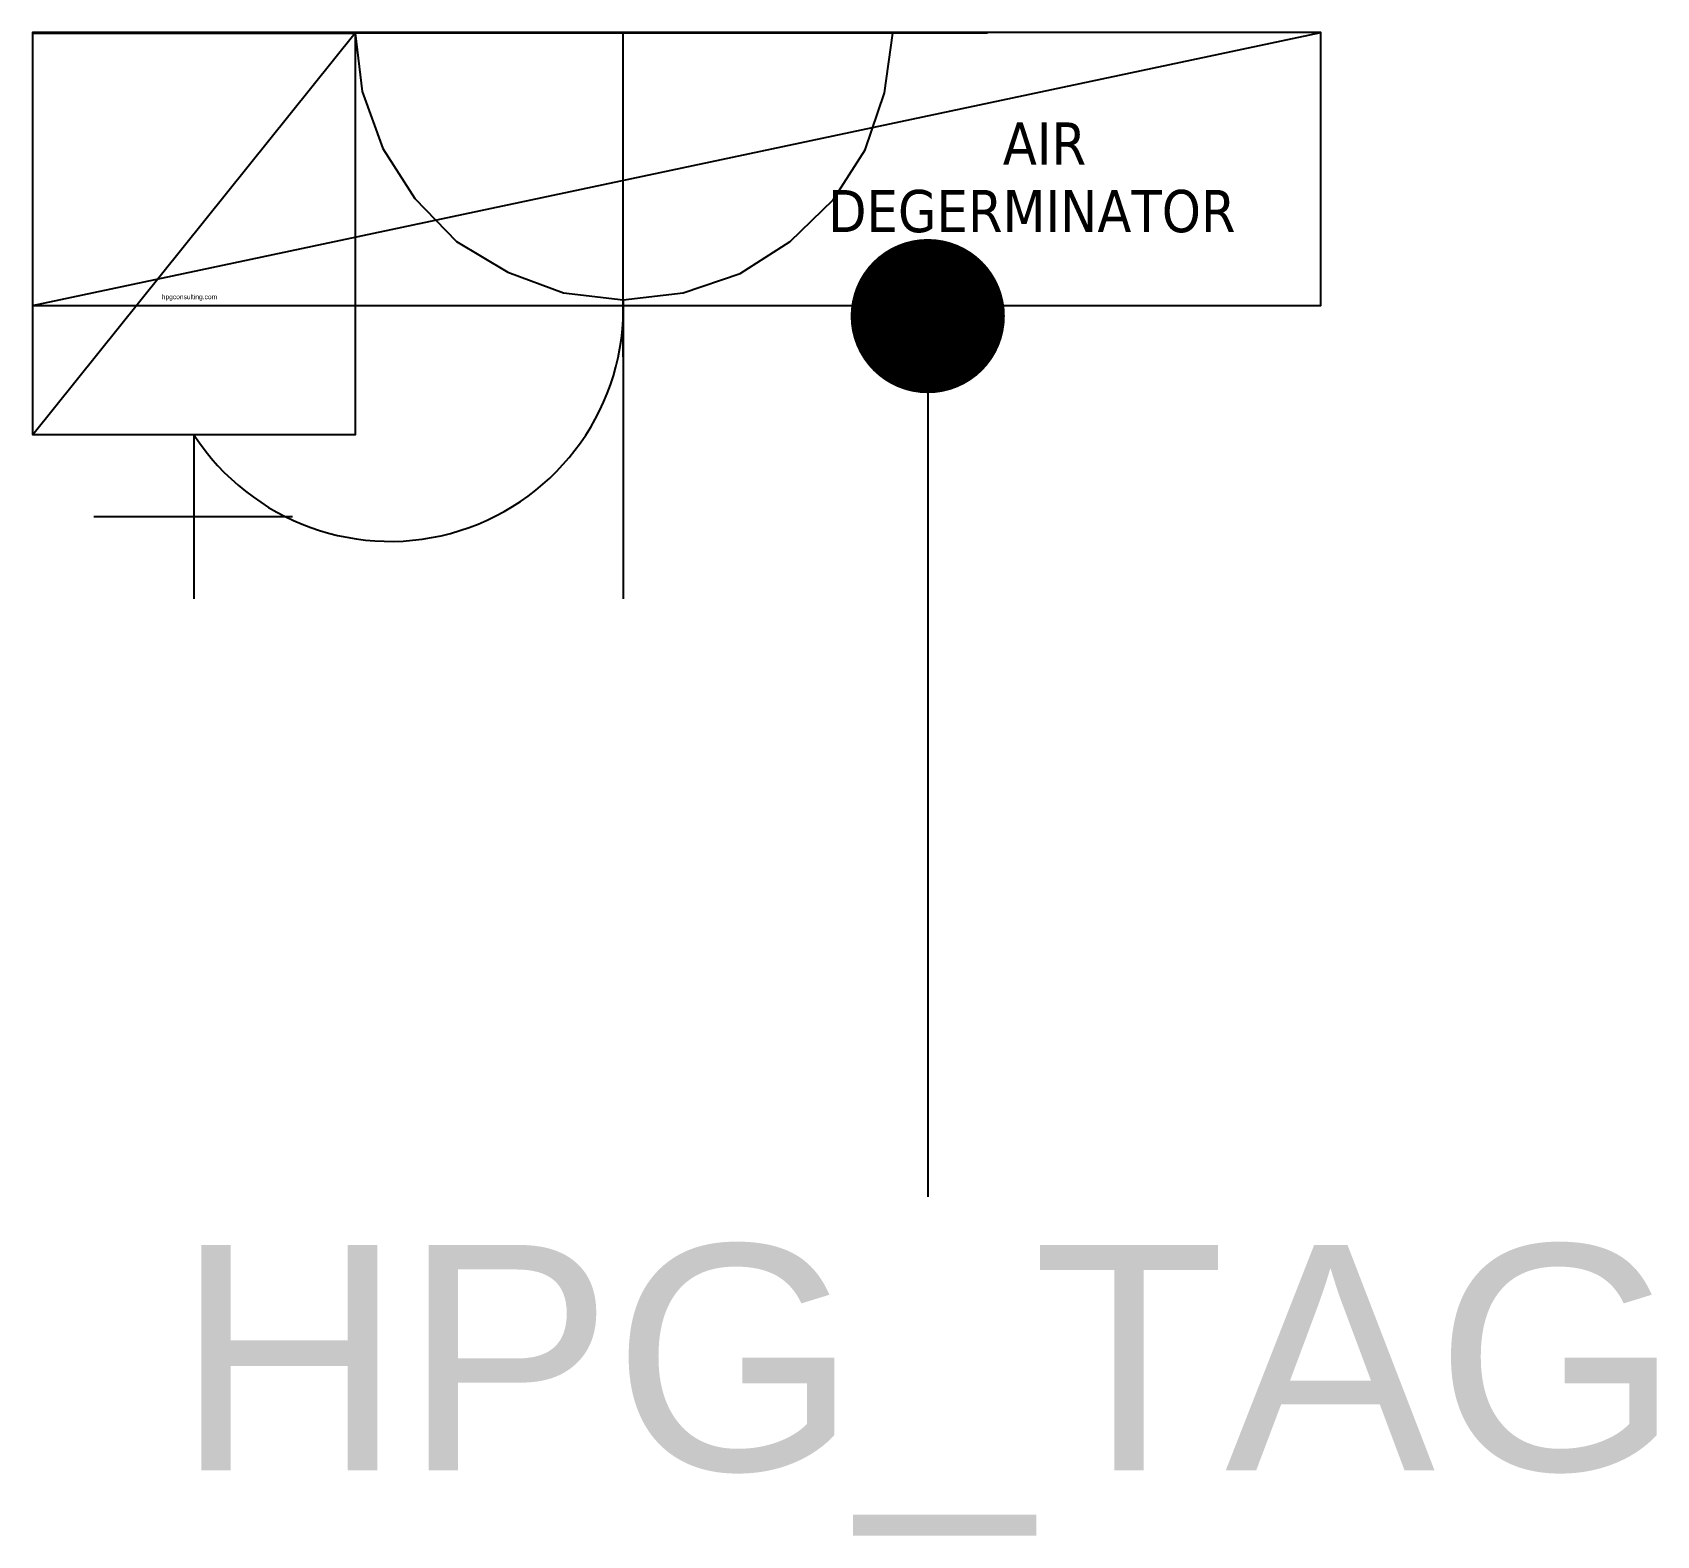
# Model space of a CAD drawing. Header units: millimetres. Extents: x 0 to 685, y -633 to 0.
import ezdxf
from ezdxf.enums import TextEntityAlignment as Align

# ---------------------------------------------------------------- set-up
doc = ezdxf.new("R2010")
doc.units = ezdxf.units.MM
doc.header["$LTSCALE"] = 1000
doc.header["$MEASUREMENT"] = 0
doc.linetypes.add('1', pattern=[0])
doc.layers.get('0').update_dxf_attribs({"linetype": '1'})
doc.layers.add('HPG Electrical', color=7, linetype='Continuous', true_color=0x0097b5)
doc.layers.add('HPG Equipment', color=20, linetype='Continuous')
doc.layers.add('HPG Equipment Code', color=130, linetype='Continuous')
doc.styles.add('ARIAL', font='arial.ttf')
doc.styles.add('MtXpl_Tahoma', font='tahomabd.ttf')
doc.dimstyles.new('DIM-100', dxfattribs={"dimtxt": 125, "dimasz": 66, "dimexe": 1, "dimexo": 0, "dimgap": 0, "dimtad": 0, "dimtih": 1, "dimtoh": 1, "dimdec": 0, "dimrnd": 10, "dimzin": 3, "dimdsep": 46, "dimtxsty": 'ARIAL', "dimblk": 'OBLIQUE', "dimcen": 1, "dimdle": 1, "dimclrd": 256, "dimclre": 256, "dimclrt": 256, "dimazin": 0, "dimtfac": 1, "dimtdec": 0, "dimtofl": 0, "dimtmove": 0, "dimatfit": 3, "dimldrblk": 'OPEN', "dimfxl": 1, "dimtfill": 1, "dimtolj": 1, "dimtzin": 0, "dimarcsym": 0})

# ---------------------------------------------------------------- blocks, each defined once
blk = doc.blocks.new('_Oblique')
at = {"color": 0, "linetype": 'ByBlock', "lineweight": -2}
blk.add_line((-0.5, -0.5), (0.5, 0.5), dxfattribs=at)
blk = doc.blocks.new('E.R SINGLE PHASE')
at = {"layer": 'HPG Electrical', "flags": 128}
for points in [[(238.76, 266.74), (69.5, 266.74), (69.5, 402.61), (238.76, 402.61), (238.76, 266.74), (69.5, 402.61)], [(238.76, 0.25), (238.76, 402.61)], [(34.95, 293.09), (34.95, 376.84)], [(69.5, 334.68), (0.39, 334.68)], [(238.76, 266.74), (214.17, 263.81), (190.15, 255.02), (169.07, 241.55), (150.91, 223.98), (138.03, 202.31), (129.24, 178.88), (126.31, 153.7), (129.24, 128.51), (137.44, 104.5), (150.91, 83.42), (168.48, 65.26), (189.57, 51.79), (213.58, 43.59), (238.76, 40.08)], [(126.31, 153.7), (0.39, 153.7)], [(102.3, 153.7), (238.76, 153.7)]]:
    blk.add_lwpolyline(points, dxfattribs=at)
at = {"layer": 'HPG Electrical'}
blk.add_arc((122.96, 252.05), 98.41, 122.9044, 271.9514, dxfattribs=at)

msp = doc.modelspace()

# ---------------------------------------------------------------- linework, layer by layer
at = {"layer": 'HPG Equipment'}
msp.add_line((0, -115), (543, 0), dxfattribs=at)
msp.add_lwpolyline([(0, -115), (543, -115), (543, 0), (0, 0)], close=True, dxfattribs=at)

# ---------------------------------------------------------------- block references
at = {"rotation": 90}
msp.add_blockref('E.R SINGLE PHASE', (402.73, -239.01, 0), dxfattribs=at)

# ---------------------------------------------------------------- texts
at = {"layer": 'HPG Equipment'}
for s, height, style, p in [('AIR', 17.777, 'MtXpl_Tahoma', (408.99, -55.67, 0)), ('DEGERMINATOR', 17.777, 'MtXpl_Tahoma', (335.39, -84.14, 0)), ('hpgconsulting.com', 2, 'ARIAL', (54.51, -112.41, 0))]:
    msp.add_text(s, height=height, dxfattribs=dict(at, style=style)).set_placement(p)

# ---------------------------------------------------------------- leaders
at = {"layer": 'HPG Equipment Code', "ltscale": 0.8}
msp.add_leader([(377.34, -119.53, 0), (377.34, -558.51, 0)], dimstyle='DIM-100', override={"dimasz": 65, "dimgap": 0, "dimtad": 0, "dimldrblk": 'Dot'}, dxfattribs=at)

# ---------------------------------------------------------------- next in the draw order: wipeouts: each hides what was drawn before it
at = {"ltscale": 0.8}
msp.add_wipeout([(652.19, -554.95), (651.44, -547.88), (649.96, -540.93), (647.77, -534.16), (644.87, -527.67), (641.32, -521.51), (637.14, -515.76), (632.38, -510.47), (627.1, -505.71), (621.34, -501.53), (615.19, -497.98), (608.69, -495.09), (601.93, -492.89), (594.97, -491.41), (317.9, -490.67), (310.79, -490.67), (159.72, -491.41), (152.76, -492.89), (146, -495.09), (139.5, -497.98), (133.34, -501.53), (127.59, -505.71), (122.31, -510.47), (117.55, -515.76), (113.37, -521.51), (109.81, -527.67), (106.92, -534.16), (104.72, -540.93), (103.24, -547.88), (102.5, -554.95), (102.5, -562.07), (103.24, -569.14), (104.72, -576.09), (106.92, -582.86), (109.81, -589.35), (113.37, -595.51), (117.55, -601.26), (122.31, -606.55), (127.59, -611.31), (133.34, -615.49), (139.5, -619.04), (146, -621.93), (152.76, -624.13), (159.72, -625.61), (310.79, -626.35), (317.9, -626.35), (594.97, -625.61), (601.93, -624.13), (608.69, -621.93), (615.19, -619.04), (621.34, -615.49), (627.1, -611.31), (632.38, -606.55), (637.14, -601.26), (641.32, -595.51), (644.87, -589.35), (647.77, -582.86), (649.96, -576.09), (651.44, -569.14), (652.19, -562.07)], dxfattribs=at).translate(0, 0, 0).dxf.layer = 'HPG Equipment Code'

# ---------------------------------------------------------------- next in the draw order: texts
at = {"layer": 'HPG Equipment Code', "color": 4, "style": 'ARIAL', "flags": 4}
msp.add_attdef('HPG_TAG', text='HPG-01', height=95, dxfattribs=at).set_placement((377.34, -558.51, 0), align=Align.MIDDLE_CENTER)

doc.saveas('drawing.dxf')
